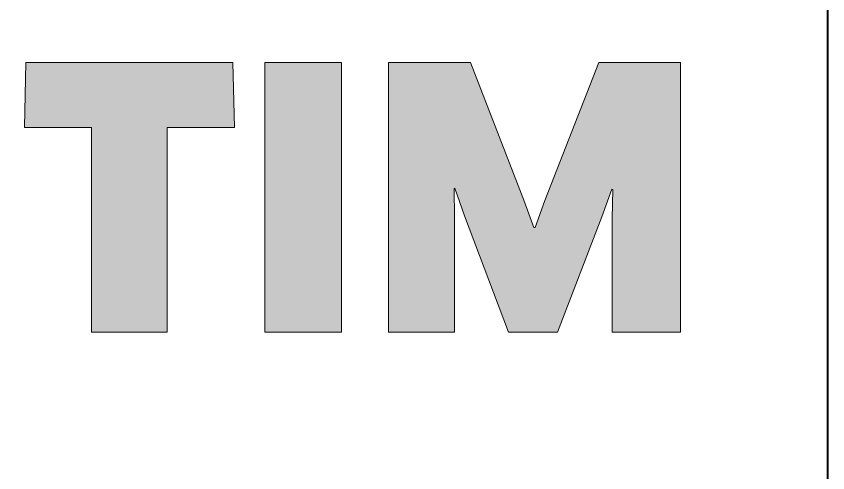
# Model space of a CAD drawing. Header units: millimetres. Extents: x 2084 to 63904, y -2368 to 2343.
# Drawn here: x 57864.3 to 57964.2, y -1942.2 to -1886.1 of the extents above; entities that cross this region are included whole.
import ezdxf

# ---------------------------------------------------------------- set-up
doc = ezdxf.new("R2010")
doc.units = ezdxf.units.MM
doc.layers.add('LOGOMARCA', color=7, linetype='Continuous', lineweight=0)
doc.layers.add('P4', color=4, linetype='Continuous', lineweight=40)

msp = doc.modelspace()

# ---------------------------------------------------------------- hatches: boundary and pattern name
at = {"layer": 'LOGOMARCA', "lineweight": 0}
h = msp.add_hatch(color=256, dxfattribs=at)
edge = h.paths.add_edge_path()
edge.add_spline(control_points=[(57882.878, -1924.933), (57882.878, -1924.933), (57882.878, -1924.933), (57882.878, -1924.933), (57882.878, -1924.933), (57882.878, -1924.933), (57882.878, -1899.776), (57882.878, -1899.776)], knot_values=[0.75, 0.75, 0.75, 0.75, 0.8125, 0.8125, 0.8125, 0.812501, 0.875, 0.875, 0.875, 0.875], degree=3, periodic=0)
edge.add_spline(control_points=[(57882.878, -1899.776), (57882.878, -1899.776), (57882.878, -1899.776), (57882.878, -1899.776), (57882.878, -1899.776), (57882.878, -1899.776), (57891.171, -1899.776), (57891.171, -1899.776), (57891.171, -1899.776), (57890.994, -1891.774), (57890.994, -1891.774), (57890.994, -1891.774), (57890.994, -1891.774), (57865.499, -1891.774), (57865.499, -1891.774), (57865.499, -1891.774), (57865.499, -1891.774), (57865.322, -1899.776), (57865.322, -1899.776)], knot_values=[0.875, 0.875, 0.875, 0.875, 0.9375, 0.9375, 0.9375, 0.937501, 1, 1, 1, 1.125, 1.125, 1.125, 1.125001, 1.25, 1.25, 1.25, 1.250001, 1.375, 1.375, 1.375, 1.375], degree=3, periodic=0)
edge.add_spline(control_points=[(57865.322, -1899.776), (57865.322, -1899.776), (57865.322, -1899.776), (57865.322, -1899.776), (57865.322, -1899.776), (57865.322, -1899.776), (57873.571, -1899.776), (57873.571, -1899.776)], knot_values=[0.375, 0.375, 0.375, 0.375, 0.4375, 0.4375, 0.4375, 0.437501, 0.5, 0.5, 0.5, 0.5], degree=3, periodic=0)
edge.add_spline(control_points=[(57873.571, -1899.776), (57873.571, -1899.776), (57873.571, -1899.776), (57873.571, -1899.776), (57873.571, -1899.776), (57873.571, -1899.776), (57873.571, -1924.933), (57873.571, -1924.933)], knot_values=[0.5, 0.5, 0.5, 0.5, 0.5625, 0.5625, 0.5625, 0.562501, 0.625, 0.625, 0.625, 0.625], degree=3, periodic=0)
edge.add_spline(control_points=[(57873.571, -1924.933), (57873.571, -1924.933), (57873.571, -1924.933), (57873.571, -1924.933), (57873.571, -1924.933), (57873.571, -1924.933), (57882.878, -1924.933), (57882.878, -1924.933)], knot_values=[0.625, 0.625, 0.625, 0.625, 0.6875, 0.6875, 0.6875, 0.687501, 0.75, 0.75, 0.75, 0.75], degree=3, periodic=0)
h = msp.add_hatch(color=256, dxfattribs=at)
edge = h.paths.add_edge_path()
edge.add_spline(control_points=[(57904.359, -1924.933), (57904.359, -1924.933), (57904.359, -1924.933), (57904.359, -1924.933), (57904.359, -1924.933), (57904.359, -1924.933), (57904.359, -1891.774), (57904.359, -1891.774)], knot_values=[0.25, 0.25, 0.25, 0.25, 0.375, 0.375, 0.375, 0.375001, 0.5, 0.5, 0.5, 0.5], degree=3, periodic=0)
edge.add_spline(control_points=[(57904.359, -1891.774), (57904.359, -1891.774), (57904.359, -1891.774), (57904.359, -1891.774), (57904.359, -1891.774), (57904.359, -1891.774), (57894.92, -1891.774), (57894.92, -1891.774), (57894.92, -1891.774), (57894.92, -1891.774), (57894.92, -1924.933), (57894.92, -1924.933), (57894.92, -1924.933), (57904.359, -1924.933), (57904.359, -1924.933)], knot_values=[0.5, 0.5, 0.5, 0.5, 0.625, 0.625, 0.625, 0.625001, 0.75, 0.75, 0.75, 0.750001, 1, 1, 1, 1.25, 1.25, 1.25, 1.25], degree=3, periodic=0)
h = msp.add_hatch(color=256, dxfattribs=at)
edge = h.paths.add_edge_path()
edge.add_spline(control_points=[(57910.138, -1924.933), (57910.138, -1924.933), (57910.138, -1924.933), (57910.138, -1924.933), (57910.138, -1924.933), (57910.138, -1924.933), (57918.254, -1924.933), (57918.254, -1924.933), (57918.254, -1924.933), (57918.254, -1924.933), (57918.254, -1910.873), (57918.254, -1910.873), (57918.254, -1910.873), (57918.254, -1910.873), (57918.21, -1907.292), (57918.21, -1907.292), (57918.21, -1907.292), (57918.21, -1907.292), (57918.298, -1907.248), (57918.298, -1907.248), (57918.298, -1907.248), (57918.298, -1907.248), (57919.489, -1910.652), (57919.489, -1910.652), (57919.489, -1910.652), (57919.489, -1910.652), (57924.915, -1924.933), (57924.915, -1924.933), (57924.915, -1924.933), (57924.915, -1924.933), (57930.958, -1924.933), (57930.958, -1924.933), (57930.958, -1924.933), (57930.958, -1924.933), (57936.384, -1910.741), (57936.384, -1910.741), (57936.384, -1910.741), (57936.384, -1910.741), (57937.619, -1907.336), (57937.619, -1907.336), (57937.619, -1907.336), (57937.619, -1907.336), (57937.751, -1907.38), (57937.751, -1907.38), (57937.751, -1907.38), (57937.751, -1907.38), (57937.751, -1907.38), (57937.751, -1907.38)], knot_values=[0.045455, 0.045455, 0.045455, 0.045455, 0.068182, 0.068182, 0.068182, 0.068183, 0.090909, 0.090909, 0.090909, 0.09091, 0.136364, 0.136364, 0.136364, 0.136364, 0.181818, 0.181818, 0.181818, 0.181819, 0.227273, 0.227273, 0.227273, 0.227274, 0.272727, 0.272727, 0.272727, 0.272728, 0.318182, 0.318182, 0.318182, 0.318183, 0.363636, 0.363636, 0.363636, 0.363637, 0.409091, 0.409091, 0.409091, 0.409092, 0.454545, 0.454545, 0.454545, 0.454546, 0.477273, 0.477273, 0.477273, 0.477274, 0.5, 0.5, 0.5, 0.5], degree=3, periodic=0)
edge.add_spline(control_points=[(57937.751, -1907.38), (57937.751, -1907.38), (57937.663, -1910.962), (57937.663, -1910.962), (57937.663, -1910.962), (57937.663, -1910.962), (57937.663, -1924.933), (57937.663, -1924.933)], knot_values=[0.5, 0.5, 0.5, 0.5, 0.545455, 0.545455, 0.545455, 0.545455, 0.590909, 0.590909, 0.590909, 0.590909], degree=3, periodic=0)
edge.add_spline(control_points=[(57937.663, -1924.933), (57937.663, -1924.933), (57937.663, -1924.933), (57937.663, -1924.933), (57937.663, -1924.933), (57937.663, -1924.933), (57946.088, -1924.933), (57946.088, -1924.933)], knot_values=[0.590909, 0.590909, 0.590909, 0.590909, 0.613636, 0.613636, 0.613636, 0.613637, 0.636364, 0.636364, 0.636364, 0.636364], degree=3, periodic=0)
edge.add_spline(control_points=[(57946.088, -1924.933), (57946.088, -1924.933), (57946.088, -1924.933), (57946.088, -1924.933), (57946.088, -1924.933), (57946.088, -1924.933), (57946.088, -1891.774), (57946.088, -1891.774)], knot_values=[0.636364, 0.636364, 0.636364, 0.636364, 0.659091, 0.659091, 0.659091, 0.659092, 0.681818, 0.681818, 0.681818, 0.681818], degree=3, periodic=0)
edge.add_spline(control_points=[(57946.088, -1891.774), (57946.088, -1891.774), (57946.088, -1891.774), (57946.088, -1891.774), (57946.088, -1891.774), (57946.088, -1891.774), (57936.031, -1891.774), (57936.031, -1891.774), (57936.031, -1891.774), (57936.031, -1891.774), (57929.37, -1908.751), (57929.37, -1908.751), (57929.37, -1908.751), (57929.37, -1908.751), (57928.179, -1912.067), (57928.179, -1912.067), (57928.179, -1912.067), (57928.179, -1912.067), (57928.047, -1912.067), (57928.047, -1912.067), (57928.047, -1912.067), (57928.047, -1912.067), (57926.812, -1908.707), (57926.812, -1908.707), (57926.812, -1908.707), (57926.812, -1908.707), (57920.239, -1891.774), (57920.239, -1891.774), (57920.239, -1891.774), (57920.239, -1891.774), (57910.138, -1891.774), (57910.138, -1891.774), (57910.138, -1891.774), (57910.138, -1924.933), (57910.138, -1924.933)], knot_values=[0.681818, 0.681818, 0.681818, 0.681818, 0.704545, 0.704545, 0.704545, 0.704546, 0.727273, 0.727273, 0.727273, 0.727274, 0.772727, 0.772727, 0.772727, 0.772728, 0.818182, 0.818182, 0.818182, 0.818183, 0.863636, 0.863636, 0.863636, 0.863637, 0.909091, 0.909091, 0.909091, 0.909092, 0.954545, 0.954545, 0.954545, 0.954546, 1, 1, 1, 1.045455, 1.045455, 1.045455, 1.045455], degree=3, periodic=0)

# ---------------------------------------------------------------- linework, layer by layer
for points, knots in [([(57891.171, -1899.776), (57891.171, -1899.776), (57890.994, -1891.773), (57890.994, -1891.773), (57890.994, -1891.773), (57890.994, -1891.773), (57865.499, -1891.773), (57865.499, -1891.773), (57865.499, -1891.773), (57865.499, -1891.773), (57865.322, -1899.776), (57865.322, -1899.776), (57865.322, -1899.776), (57865.322, -1899.776), (57873.571, -1899.776), (57873.571, -1899.776), (57873.571, -1899.776), (57873.571, -1899.776), (57873.571, -1924.932), (57873.571, -1924.932), (57873.571, -1924.932), (57873.571, -1924.932), (57882.878, -1924.932), (57882.878, -1924.932), (57882.878, -1924.932), (57882.878, -1924.932), (57882.878, -1899.776), (57882.878, -1899.776), (57882.878, -1899.776), (57882.878, -1899.776), (57891.171, -1899.776), (57891.171, -1899.776)], [0, 0, 0, 0, 0.125, 0.125, 0.125, 0.125, 0.25, 0.25, 0.25, 0.25, 0.375, 0.375, 0.375, 0.375, 0.5, 0.5, 0.5, 0.5, 0.625, 0.625, 0.625, 0.625, 0.75, 0.75, 0.75, 0.75, 0.875, 0.875, 0.875, 0.875, 1, 1, 1, 1]), ([(57891.171, -1899.776), (57891.171, -1899.776), (57890.994, -1891.773), (57890.994, -1891.773), (57890.994, -1891.773), (57890.994, -1891.773), (57865.499, -1891.773), (57865.499, -1891.773), (57865.499, -1891.773), (57865.499, -1891.773), (57865.322, -1899.776), (57865.322, -1899.776), (57865.322, -1899.776), (57865.322, -1899.776), (57873.571, -1899.776), (57873.571, -1899.776), (57873.571, -1899.776), (57873.571, -1899.776), (57873.571, -1924.932), (57873.571, -1924.932), (57873.571, -1924.932), (57873.571, -1924.932), (57882.878, -1924.932), (57882.878, -1924.932), (57882.878, -1924.932), (57882.878, -1924.932), (57882.878, -1899.776), (57882.878, -1899.776), (57882.878, -1899.776), (57882.878, -1899.776), (57891.171, -1899.776), (57891.171, -1899.776)], [0, 0, 0, 0, 0.125, 0.125, 0.125, 0.125, 0.25, 0.25, 0.25, 0.25, 0.375, 0.375, 0.375, 0.375, 0.5, 0.5, 0.5, 0.5, 0.625, 0.625, 0.625, 0.625, 0.75, 0.75, 0.75, 0.75, 0.875, 0.875, 0.875, 0.875, 1, 1, 1, 1]), ([(57894.92, -1924.932), (57894.92, -1924.932), (57904.359, -1924.932), (57904.359, -1924.932), (57904.359, -1924.932), (57904.359, -1924.932), (57904.359, -1891.773), (57904.359, -1891.773), (57904.359, -1891.773), (57904.359, -1891.773), (57894.92, -1891.773), (57894.92, -1891.773), (57894.92, -1891.773), (57894.92, -1891.773), (57894.92, -1924.932), (57894.92, -1924.932)], [0, 0, 0, 0, 0.25, 0.25, 0.25, 0.25, 0.5, 0.5, 0.5, 0.5, 0.75, 0.75, 0.75, 0.75, 1, 1, 1, 1]), ([(57894.92, -1924.932), (57894.92, -1924.932), (57904.359, -1924.932), (57904.359, -1924.932), (57904.359, -1924.932), (57904.359, -1924.932), (57904.359, -1891.773), (57904.359, -1891.773), (57904.359, -1891.773), (57904.359, -1891.773), (57894.92, -1891.773), (57894.92, -1891.773), (57894.92, -1891.773), (57894.92, -1891.773), (57894.92, -1924.932), (57894.92, -1924.932)], [0, 0, 0, 0, 0.25, 0.25, 0.25, 0.25, 0.5, 0.5, 0.5, 0.5, 0.75, 0.75, 0.75, 0.75, 1, 1, 1, 1]), ([(57910.138, -1891.773), (57910.138, -1891.773), (57910.138, -1924.932), (57910.138, -1924.932), (57910.138, -1924.932), (57910.138, -1924.932), (57918.254, -1924.932), (57918.254, -1924.932), (57918.254, -1924.932), (57918.254, -1924.932), (57918.254, -1910.873), (57918.254, -1910.873), (57918.254, -1910.873), (57918.254, -1910.873), (57918.21, -1907.292), (57918.21, -1907.292), (57918.21, -1907.292), (57918.21, -1907.292), (57918.298, -1907.247), (57918.298, -1907.247), (57918.298, -1907.247), (57918.298, -1907.247), (57919.489, -1910.652), (57919.489, -1910.652), (57919.489, -1910.652), (57919.489, -1910.652), (57924.915, -1924.932), (57924.915, -1924.932), (57924.915, -1924.932), (57924.915, -1924.932), (57930.958, -1924.932), (57930.958, -1924.932), (57930.958, -1924.932), (57930.958, -1924.932), (57936.384, -1910.74), (57936.384, -1910.74), (57936.384, -1910.74), (57936.384, -1910.74), (57937.619, -1907.336), (57937.619, -1907.336), (57937.619, -1907.336), (57937.619, -1907.336), (57937.751, -1907.38), (57937.751, -1907.38), (57937.751, -1907.38), (57937.751, -1907.38), (57937.663, -1910.961), (57937.663, -1910.961), (57937.663, -1910.961), (57937.663, -1910.961), (57937.663, -1924.932), (57937.663, -1924.932), (57937.663, -1924.932), (57937.663, -1924.932), (57946.088, -1924.932), (57946.088, -1924.932), (57946.088, -1924.932), (57946.088, -1924.932), (57946.088, -1891.773), (57946.088, -1891.773), (57946.088, -1891.773), (57946.088, -1891.773), (57936.031, -1891.773), (57936.031, -1891.773), (57936.031, -1891.773), (57936.031, -1891.773), (57929.37, -1908.751), (57929.37, -1908.751), (57929.37, -1908.751), (57929.37, -1908.751), (57928.179, -1912.066), (57928.179, -1912.066), (57928.179, -1912.066), (57928.179, -1912.066), (57928.047, -1912.066), (57928.047, -1912.066), (57928.047, -1912.066), (57928.047, -1912.066), (57926.812, -1908.706), (57926.812, -1908.706), (57926.812, -1908.706), (57926.812, -1908.706), (57920.239, -1891.773), (57920.239, -1891.773), (57920.239, -1891.773), (57920.239, -1891.773), (57910.138, -1891.773), (57910.138, -1891.773)], [0, 0, 0, 0, 0.045455, 0.045455, 0.045455, 0.045455, 0.090909, 0.090909, 0.090909, 0.090909, 0.136364, 0.136364, 0.136364, 0.136364, 0.181818, 0.181818, 0.181818, 0.181818, 0.227273, 0.227273, 0.227273, 0.227273, 0.272727, 0.272727, 0.272727, 0.272727, 0.318182, 0.318182, 0.318182, 0.318182, 0.363636, 0.363636, 0.363636, 0.363636, 0.409091, 0.409091, 0.409091, 0.409091, 0.454545, 0.454545, 0.454545, 0.454545, 0.5, 0.5, 0.5, 0.5, 0.545455, 0.545455, 0.545455, 0.545455, 0.590909, 0.590909, 0.590909, 0.590909, 0.636364, 0.636364, 0.636364, 0.636364, 0.681818, 0.681818, 0.681818, 0.681818, 0.727273, 0.727273, 0.727273, 0.727273, 0.772727, 0.772727, 0.772727, 0.772727, 0.818182, 0.818182, 0.818182, 0.818182, 0.863636, 0.863636, 0.863636, 0.863636, 0.909091, 0.909091, 0.909091, 0.909091, 0.954545, 0.954545, 0.954545, 0.954545, 1, 1, 1, 1]), ([(57910.138, -1891.773), (57910.138, -1891.773), (57910.138, -1924.932), (57910.138, -1924.932), (57910.138, -1924.932), (57910.138, -1924.932), (57918.254, -1924.932), (57918.254, -1924.932), (57918.254, -1924.932), (57918.254, -1924.932), (57918.254, -1910.873), (57918.254, -1910.873), (57918.254, -1910.873), (57918.254, -1910.873), (57918.21, -1907.292), (57918.21, -1907.292), (57918.21, -1907.292), (57918.21, -1907.292), (57918.298, -1907.247), (57918.298, -1907.247), (57918.298, -1907.247), (57918.298, -1907.247), (57919.489, -1910.652), (57919.489, -1910.652), (57919.489, -1910.652), (57919.489, -1910.652), (57924.915, -1924.932), (57924.915, -1924.932), (57924.915, -1924.932), (57924.915, -1924.932), (57930.958, -1924.932), (57930.958, -1924.932), (57930.958, -1924.932), (57930.958, -1924.932), (57936.384, -1910.74), (57936.384, -1910.74), (57936.384, -1910.74), (57936.384, -1910.74), (57937.619, -1907.336), (57937.619, -1907.336), (57937.619, -1907.336), (57937.619, -1907.336), (57937.751, -1907.38), (57937.751, -1907.38), (57937.751, -1907.38), (57937.751, -1907.38), (57937.663, -1910.961), (57937.663, -1910.961), (57937.663, -1910.961), (57937.663, -1910.961), (57937.663, -1924.932), (57937.663, -1924.932), (57937.663, -1924.932), (57937.663, -1924.932), (57946.088, -1924.932), (57946.088, -1924.932), (57946.088, -1924.932), (57946.088, -1924.932), (57946.088, -1891.773), (57946.088, -1891.773), (57946.088, -1891.773), (57946.088, -1891.773), (57936.031, -1891.773), (57936.031, -1891.773), (57936.031, -1891.773), (57936.031, -1891.773), (57929.37, -1908.751), (57929.37, -1908.751), (57929.37, -1908.751), (57929.37, -1908.751), (57928.179, -1912.066), (57928.179, -1912.066), (57928.179, -1912.066), (57928.179, -1912.066), (57928.047, -1912.066), (57928.047, -1912.066), (57928.047, -1912.066), (57928.047, -1912.066), (57926.812, -1908.706), (57926.812, -1908.706), (57926.812, -1908.706), (57926.812, -1908.706), (57920.239, -1891.773), (57920.239, -1891.773), (57920.239, -1891.773), (57920.239, -1891.773), (57910.138, -1891.773), (57910.138, -1891.773)], [0, 0, 0, 0, 0.045455, 0.045455, 0.045455, 0.045455, 0.090909, 0.090909, 0.090909, 0.090909, 0.136364, 0.136364, 0.136364, 0.136364, 0.181818, 0.181818, 0.181818, 0.181818, 0.227273, 0.227273, 0.227273, 0.227273, 0.272727, 0.272727, 0.272727, 0.272727, 0.318182, 0.318182, 0.318182, 0.318182, 0.363636, 0.363636, 0.363636, 0.363636, 0.409091, 0.409091, 0.409091, 0.409091, 0.454545, 0.454545, 0.454545, 0.454545, 0.5, 0.5, 0.5, 0.5, 0.545455, 0.545455, 0.545455, 0.545455, 0.590909, 0.590909, 0.590909, 0.590909, 0.636364, 0.636364, 0.636364, 0.636364, 0.681818, 0.681818, 0.681818, 0.681818, 0.727273, 0.727273, 0.727273, 0.727273, 0.772727, 0.772727, 0.772727, 0.772727, 0.818182, 0.818182, 0.818182, 0.818182, 0.863636, 0.863636, 0.863636, 0.863636, 0.909091, 0.909091, 0.909091, 0.909091, 0.954545, 0.954545, 0.954545, 0.954545, 1, 1, 1, 1])]:
    msp.add_open_spline(points, degree=3, knots=knots, dxfattribs=at)
at = {"layer": 'P4'}
msp.add_line((57964.216, -2368.06), (57964.216, -388.482), dxfattribs=at)
msp.add_lwpolyline([(57964.216, -1826.183), (57725.602, -1826.183), (57725.602, -2025.275), (57964.216, -2025.275)], close=True, dxfattribs=at)

doc.saveas('drawing.dxf')
